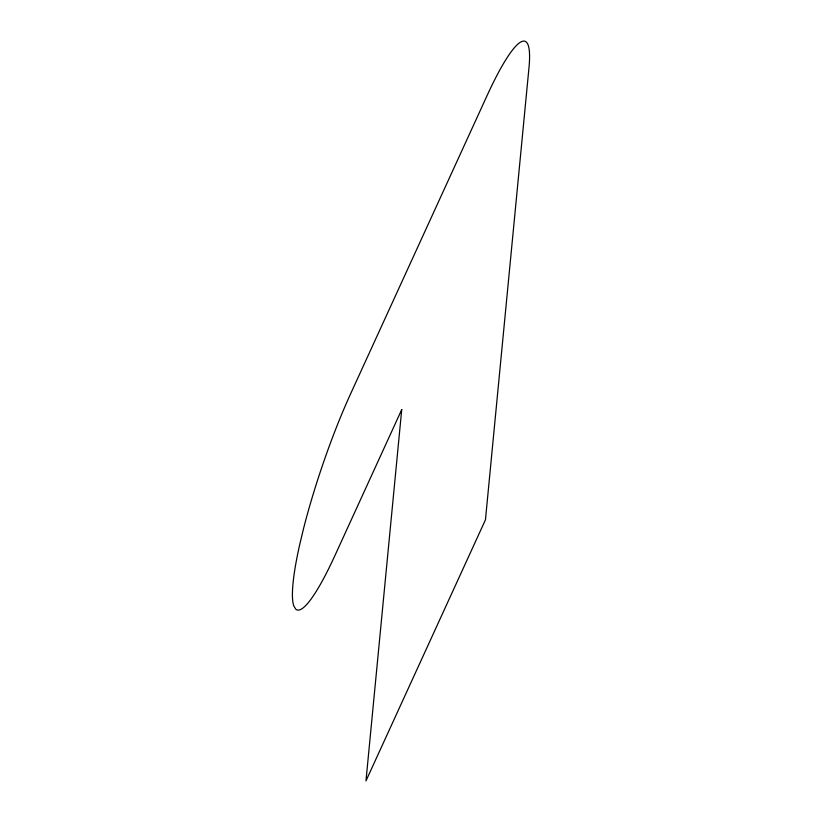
<?xml version="1.0" encoding="UTF-8"?>
<svg xmlns="http://www.w3.org/2000/svg" width="822" height="822" viewBox="0 0 822 822"><rect width="100%" height="100%" fill="white"/><g stroke="black" fill="none" stroke-linecap="round" stroke-linejoin="round"><path stroke-width="1.23" d="M401.732 409.572L365.975 780.9L485.453 519.812L528.978 67.764A142.812 22.215 -71.3 0 0 486.973 95.825L350.573 393.902A142.812 22.215 -71.3 0 0 303.575 528.474L299.783 544.246A142.812 22.215 -71.3 0 0 293.834 606.03L295.797 609.205A142.812 22.215 -71.3 0 0 335.027 555.353L401.732 409.572"/></g></svg>
